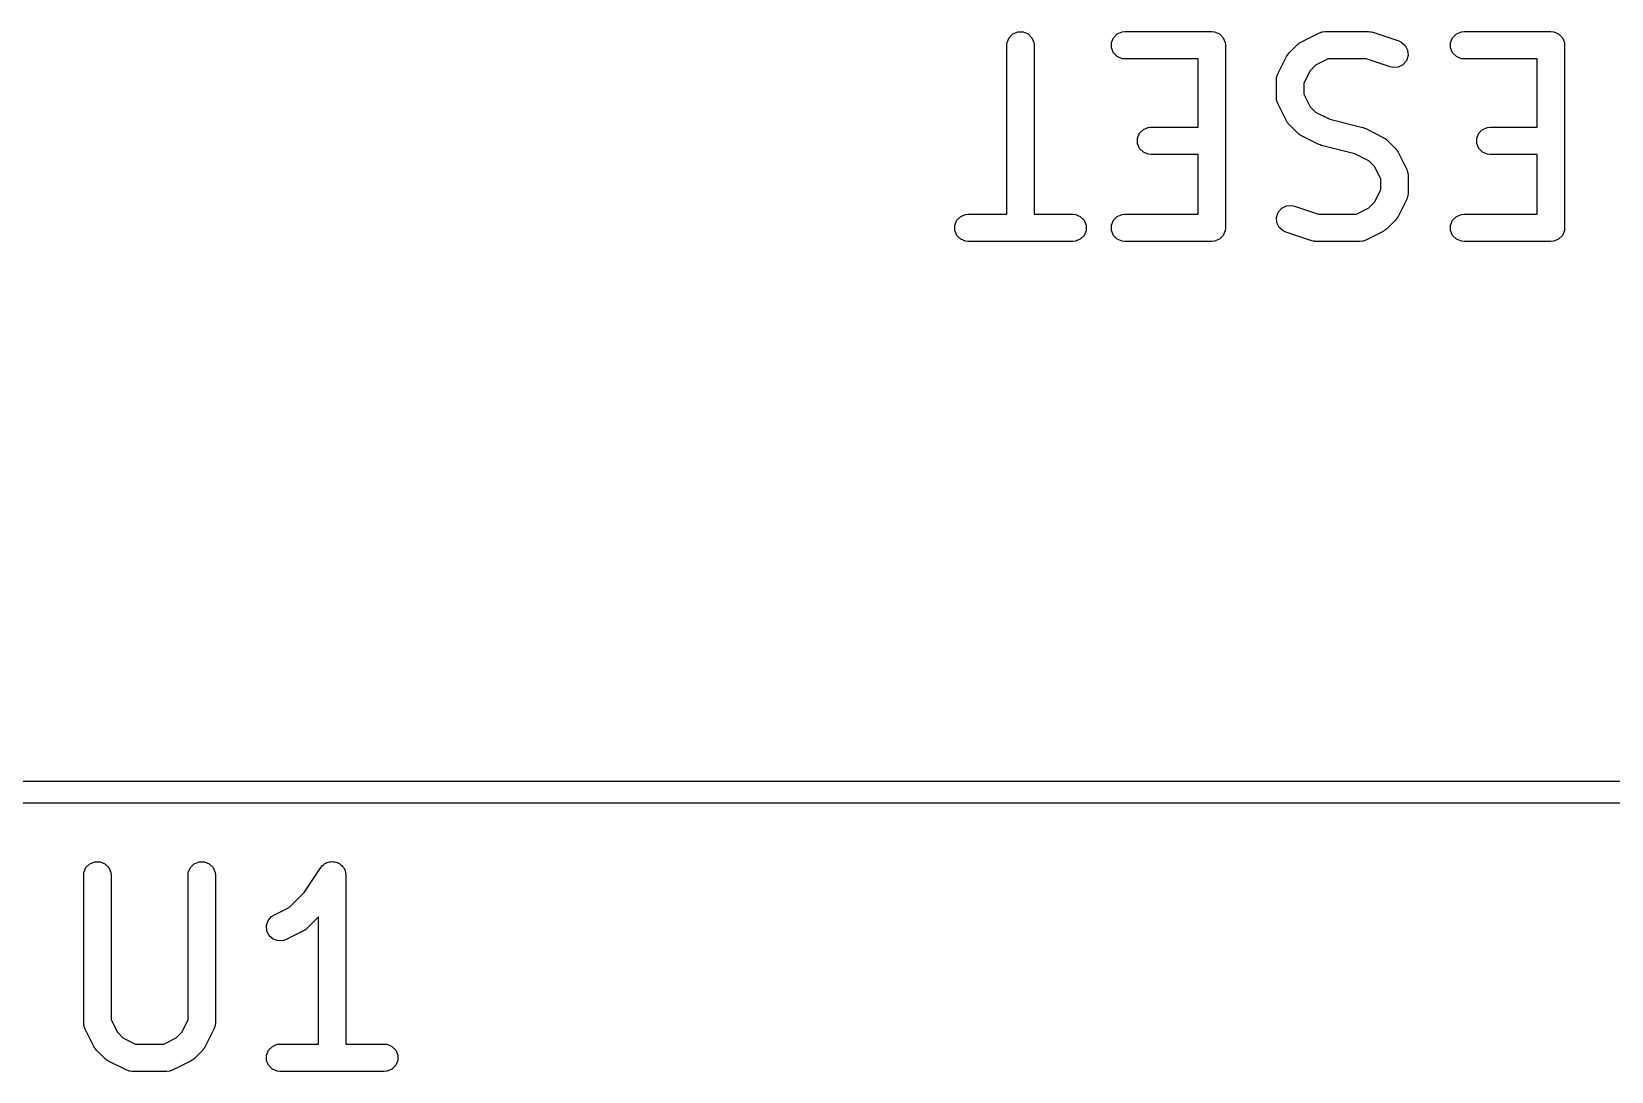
# Model space of a CAD drawing. Header units: inches. Extents: x 1.56 to 3.89, y -5.01 to -1.23.
# Drawn here: x 2.3102 to 2.6507, y -3.2524 to -3.0281 of the extents above; entities that cross this region are included whole.
import ezdxf

# ---------------------------------------------------------------- set-up
doc = ezdxf.new("R2010")
doc.units = ezdxf.units.IN
doc.header["$MEASUREMENT"] = 0
doc.layers.add('F.Silkscreen', color=41, linetype='CONTINUOUS', true_color=0xf2eda1)

msp = doc.modelspace()

# ---------------------------------------------------------------- linework, layer by layer
at = {"layer": 'F.Silkscreen', "linetype": 'CONTINUOUS'}
for p, q in [((2.52041, -3.03102), (2.52046, -3.03044)), ((2.52041, -3.06744), (2.52041, -3.03102)), ((2.52046, -3.03044), (2.5209, -3.02938)), ((2.5209, -3.02938), (2.52172, -3.02856)), ((2.52172, -3.02856), (2.52278, -3.02812)), ((2.52278, -3.02812), (2.52393, -3.02812)), ((2.52393, -3.02812), (2.525, -3.02856)), ((2.525, -3.02856), (2.52581, -3.02938)), ((2.52581, -3.02938), (2.52625, -3.03044)), ((2.52625, -3.03044), (2.52631, -3.03102)), ((2.52631, -3.03102), (2.52631, -3.06744)), ((2.54296, -3.03044), (2.5434, -3.02938)), ((2.54296, -3.0316), (2.54296, -3.03044)), ((2.5434, -3.02938), (2.54422, -3.02856)), ((2.54422, -3.02856), (2.54528, -3.02812)), ((2.54528, -3.02812), (2.54586, -3.02807)), ((2.54586, -3.02807), (2.5646, -3.02807)), ((2.5646, -3.02807), (2.56518, -3.02812)), ((2.56518, -3.02812), (2.56624, -3.02856)), ((2.56624, -3.02856), (2.56706, -3.02938)), ((2.56706, -3.02938), (2.5675, -3.03044)), ((2.5675, -3.03044), (2.56756, -3.03102)), ((2.56756, -3.03102), (2.56756, -3.07039)), ((2.58126, -3.03268), (2.58314, -3.03081)), ((2.58314, -3.03081), (2.58336, -3.03062)), ((2.58336, -3.03062), (2.58342, -3.03056)), ((2.58342, -3.03056), (2.5835, -3.03051)), ((2.5835, -3.03051), (2.58359, -3.03044)), ((2.58359, -3.03044), (2.58366, -3.03041)), ((2.58366, -3.03041), (2.58391, -3.03025)), ((2.58391, -3.03025), (2.58766, -3.02838)), ((2.58766, -3.02838), (2.5882, -3.02817)), ((2.5882, -3.02817), (2.5883, -3.02816)), ((2.5883, -3.02816), (2.5884, -3.02812)), ((2.5884, -3.02812), (2.58898, -3.02807)), ((2.58898, -3.02807), (2.59835, -3.02807)), ((2.59835, -3.02807), (2.59864, -3.0281)), ((2.59864, -3.0281), (2.59872, -3.02809)), ((2.59872, -3.02809), (2.59882, -3.02811)), ((2.59882, -3.02811), (2.59893, -3.02812)), ((2.59893, -3.02812), (2.599, -3.02815)), ((2.599, -3.02815), (2.59928, -3.02822)), ((2.59928, -3.02822), (2.60491, -3.03009)), ((2.60491, -3.03009), (2.60544, -3.03033)), ((2.60544, -3.03033), (2.60631, -3.03108)), ((2.60631, -3.03108), (2.60682, -3.03211)), ((2.61608, -3.03044), (2.61652, -3.02938)), ((2.61608, -3.0316), (2.61608, -3.03044)), ((2.61652, -3.02938), (2.61733, -3.02856)), ((2.61733, -3.02856), (2.6184, -3.02812)), ((2.6184, -3.02812), (2.61897, -3.02807)), ((2.61897, -3.02807), (2.63772, -3.02807)), ((2.63772, -3.02807), (2.6383, -3.02812)), ((2.6383, -3.02812), (2.63936, -3.02856)), ((2.63936, -3.02856), (2.64017, -3.02938)), ((2.64017, -3.02938), (2.64062, -3.03044)), ((2.64062, -3.03044), (2.64067, -3.03102)), ((2.64067, -3.03102), (2.64067, -3.07039)), ((2.5434, -3.03266), (2.54296, -3.0316)), ((2.54422, -3.03347), (2.5434, -3.03266)), ((2.54528, -3.03392), (2.54422, -3.03347)), ((2.54586, -3.03397), (2.54528, -3.03392)), ((2.56165, -3.03397), (2.54586, -3.03397)), ((2.56165, -3.04869), (2.56165, -3.03397)), ((2.57884, -3.0372), (2.58071, -3.03345)), ((2.58071, -3.03345), (2.58087, -3.0332)), ((2.58087, -3.0332), (2.5809, -3.03313)), ((2.5809, -3.03313), (2.58096, -3.03305)), ((2.58096, -3.03305), (2.58102, -3.03296)), ((2.58102, -3.03296), (2.58108, -3.03291)), ((2.58108, -3.03291), (2.58126, -3.03268)), ((2.58967, -3.03397), (2.58698, -3.03532)), ((2.59787, -3.03397), (2.58967, -3.03397)), ((2.60304, -3.0357), (2.59787, -3.03397)), ((2.60654, -3.03436), (2.60578, -3.03523)), ((2.6069, -3.03326), (2.60654, -3.03436)), ((2.60682, -3.03211), (2.6069, -3.03326)), ((2.61652, -3.03266), (2.61608, -3.0316)), ((2.61733, -3.03347), (2.61652, -3.03266)), ((2.6184, -3.03392), (2.61733, -3.03347)), ((2.61897, -3.03397), (2.6184, -3.03392)), ((2.63477, -3.03397), (2.61897, -3.03397)), ((2.63477, -3.04869), (2.63477, -3.03397)), ((2.57852, -3.03852), (2.57858, -3.03794)), ((2.57858, -3.03794), (2.57862, -3.03784)), ((2.57862, -3.03784), (2.57863, -3.03774)), ((2.57863, -3.03774), (2.57884, -3.0372)), ((2.58578, -3.03652), (2.58443, -3.03922)), ((2.58698, -3.03532), (2.58578, -3.03652)), ((2.6036, -3.03582), (2.60304, -3.0357)), ((2.60475, -3.03574), (2.6036, -3.03582)), ((2.60578, -3.03523), (2.60475, -3.03574)), ((2.57852, -3.04227), (2.57852, -3.03852)), ((2.58443, -3.03922), (2.58443, -3.04157)), ((2.57858, -3.04284), (2.57852, -3.04227)), ((2.57862, -3.04294), (2.57858, -3.04284)), ((2.57863, -3.04305), (2.57862, -3.04294)), ((2.57884, -3.04359), (2.57863, -3.04305)), ((2.58071, -3.04734), (2.57884, -3.04359)), ((2.58443, -3.04157), (2.58578, -3.04427)), ((2.58578, -3.04427), (2.58698, -3.04547)), ((2.58087, -3.04759), (2.58071, -3.04734)), ((2.5809, -3.04766), (2.58087, -3.04759)), ((2.58096, -3.04774), (2.5809, -3.04766)), ((2.58102, -3.04783), (2.58096, -3.04774)), ((2.58108, -3.04788), (2.58102, -3.04783)), ((2.58126, -3.04811), (2.58108, -3.04788)), ((2.58314, -3.04998), (2.58126, -3.04811)), ((2.58698, -3.04547), (2.59001, -3.04698)), ((2.59001, -3.04698), (2.59719, -3.04878)), ((2.54858, -3.05107), (2.54903, -3.05)), ((2.54858, -3.05222), (2.54858, -3.05107)), ((2.54903, -3.05), (2.54984, -3.04919)), ((2.54984, -3.04919), (2.5509, -3.04875)), ((2.5509, -3.04875), (2.55148, -3.04869)), ((2.55148, -3.04869), (2.56165, -3.04869)), ((2.58336, -3.05017), (2.58314, -3.04998)), ((2.58342, -3.05023), (2.58336, -3.05017)), ((2.5835, -3.05028), (2.58342, -3.05023)), ((2.58359, -3.05035), (2.5835, -3.05028)), ((2.58366, -3.05038), (2.58359, -3.05035)), ((2.58391, -3.05053), (2.58366, -3.05038)), ((2.58766, -3.05241), (2.58391, -3.05053)), ((2.59719, -3.04878), (2.59723, -3.04879)), ((2.59723, -3.04879), (2.59725, -3.04879)), ((2.59725, -3.04879), (2.59749, -3.04889)), ((2.59749, -3.04889), (2.59774, -3.04897)), ((2.59774, -3.04897), (2.59775, -3.04898)), ((2.59775, -3.04898), (2.5978, -3.049)), ((2.5978, -3.049), (2.60154, -3.05088)), ((2.60154, -3.05088), (2.60179, -3.05103)), ((2.60179, -3.05103), (2.60186, -3.05106)), ((2.60186, -3.05106), (2.60195, -3.05113)), ((2.60195, -3.05113), (2.60203, -3.05118)), ((2.60203, -3.05118), (2.60209, -3.05124)), ((2.60209, -3.05124), (2.60231, -3.05143)), ((2.60231, -3.05143), (2.60419, -3.0533)), ((2.6217, -3.05107), (2.62214, -3.05)), ((2.6217, -3.05222), (2.6217, -3.05107)), ((2.62214, -3.05), (2.62296, -3.04919)), ((2.62296, -3.04919), (2.62402, -3.04875)), ((2.62402, -3.04875), (2.6246, -3.04869)), ((2.6246, -3.04869), (2.63477, -3.04869)), ((2.54903, -3.05328), (2.54858, -3.05222)), ((2.54984, -3.0541), (2.54903, -3.05328)), ((2.5509, -3.05454), (2.54984, -3.0541)), ((2.55148, -3.05459), (2.5509, -3.05454)), ((2.56165, -3.05459), (2.55148, -3.05459)), ((2.56165, -3.06744), (2.56165, -3.05459)), ((2.5877, -3.05242), (2.58766, -3.05241)), ((2.58771, -3.05244), (2.5877, -3.05242)), ((2.58796, -3.05252), (2.58771, -3.05244)), ((2.5882, -3.05262), (2.58796, -3.05252)), ((2.58822, -3.05262), (2.5882, -3.05262)), ((2.58826, -3.05263), (2.58822, -3.05262)), ((2.59544, -3.05443), (2.58826, -3.05263)), ((2.59848, -3.05594), (2.59544, -3.05443)), ((2.60419, -3.0533), (2.60437, -3.05353)), ((2.60437, -3.05353), (2.60443, -3.05358)), ((2.60443, -3.05358), (2.60449, -3.05367)), ((2.60449, -3.05367), (2.60455, -3.05375)), ((2.60455, -3.05375), (2.60458, -3.05382)), ((2.60458, -3.05382), (2.60474, -3.05407)), ((2.60474, -3.05407), (2.60661, -3.05782)), ((2.62214, -3.05328), (2.6217, -3.05222)), ((2.62296, -3.0541), (2.62214, -3.05328)), ((2.62402, -3.05454), (2.62296, -3.0541)), ((2.6246, -3.05459), (2.62402, -3.05454)), ((2.63477, -3.05459), (2.6246, -3.05459)), ((2.63477, -3.06744), (2.63477, -3.05459)), ((2.59967, -3.05714), (2.59848, -3.05594)), ((2.60102, -3.05984), (2.59967, -3.05714)), ((2.60661, -3.05782), (2.60682, -3.05836)), ((2.60682, -3.05836), (2.60683, -3.05847)), ((2.60683, -3.05847), (2.60687, -3.05857)), ((2.60102, -3.06219), (2.60102, -3.05984)), ((2.60687, -3.05857), (2.60693, -3.05914)), ((2.60693, -3.05914), (2.60693, -3.06289)), ((2.59848, -3.06609), (2.59967, -3.06489)), ((2.59967, -3.06489), (2.60102, -3.06219)), ((2.60661, -3.06421), (2.60474, -3.06796)), ((2.60682, -3.06367), (2.60661, -3.06421)), ((2.60683, -3.06356), (2.60682, -3.06367)), ((2.60687, -3.06347), (2.60683, -3.06356)), ((2.60693, -3.06289), (2.60687, -3.06347)), ((2.50921, -3.06981), (2.50966, -3.06875)), ((2.50966, -3.06875), (2.51047, -3.06793)), ((2.51047, -3.06793), (2.51153, -3.06749)), ((2.51153, -3.06749), (2.51211, -3.06744)), ((2.51211, -3.06744), (2.52041, -3.06744)), ((2.52631, -3.06744), (2.53461, -3.06744)), ((2.53461, -3.06744), (2.53518, -3.06749)), ((2.53518, -3.06749), (2.53625, -3.06793)), ((2.53625, -3.06793), (2.53706, -3.06875)), ((2.53706, -3.06875), (2.5375, -3.06981)), ((2.54296, -3.06981), (2.5434, -3.06875)), ((2.5434, -3.06875), (2.54422, -3.06793)), ((2.54422, -3.06793), (2.54528, -3.06749)), ((2.54528, -3.06749), (2.54586, -3.06744)), ((2.54586, -3.06744), (2.56165, -3.06744)), ((2.57855, -3.06815), (2.57891, -3.06705)), ((2.57863, -3.06929), (2.57855, -3.06815)), ((2.57891, -3.06705), (2.57967, -3.06618)), ((2.57967, -3.06618), (2.5807, -3.06567)), ((2.5807, -3.06567), (2.58185, -3.06559)), ((2.58185, -3.06559), (2.58241, -3.06571)), ((2.58241, -3.06571), (2.58758, -3.06744)), ((2.58758, -3.06744), (2.59578, -3.06744)), ((2.59578, -3.06744), (2.59848, -3.06609)), ((2.60419, -3.06873), (2.60231, -3.0706)), ((2.60437, -3.0685), (2.60419, -3.06873)), ((2.60443, -3.06845), (2.60437, -3.0685)), ((2.60449, -3.06836), (2.60443, -3.06845)), ((2.60455, -3.06828), (2.60449, -3.06836)), ((2.60458, -3.06821), (2.60455, -3.06828)), ((2.60474, -3.06796), (2.60458, -3.06821)), ((2.61608, -3.06981), (2.61652, -3.06875)), ((2.61652, -3.06875), (2.61733, -3.06793)), ((2.61733, -3.06793), (2.6184, -3.06749)), ((2.6184, -3.06749), (2.61897, -3.06744)), ((2.61897, -3.06744), (2.63477, -3.06744)), ((2.50921, -3.07097), (2.50921, -3.06981)), ((2.50966, -3.07203), (2.50921, -3.07097)), ((2.51047, -3.07284), (2.50966, -3.07203)), ((2.53706, -3.07203), (2.53625, -3.07284)), ((2.5375, -3.07097), (2.53706, -3.07203)), ((2.5375, -3.06981), (2.5375, -3.07097)), ((2.54296, -3.07097), (2.54296, -3.06981)), ((2.5434, -3.07203), (2.54296, -3.07097)), ((2.54422, -3.07284), (2.5434, -3.07203)), ((2.56706, -3.07203), (2.56624, -3.07284)), ((2.5675, -3.07097), (2.56706, -3.07203)), ((2.56756, -3.07039), (2.5675, -3.07097)), ((2.57914, -3.07033), (2.57863, -3.06929)), ((2.58001, -3.07108), (2.57914, -3.07033)), ((2.58054, -3.07132), (2.58001, -3.07108)), ((2.58617, -3.07319), (2.58054, -3.07132)), ((2.60154, -3.07116), (2.5978, -3.07303)), ((2.60179, -3.071), (2.60154, -3.07116)), ((2.60186, -3.07097), (2.60179, -3.071)), ((2.60195, -3.0709), (2.60186, -3.07097)), ((2.60203, -3.07085), (2.60195, -3.0709)), ((2.60209, -3.07079), (2.60203, -3.07085)), ((2.60231, -3.0706), (2.60209, -3.07079)), ((2.61608, -3.07097), (2.61608, -3.06981)), ((2.61652, -3.07203), (2.61608, -3.07097)), ((2.61733, -3.07284), (2.61652, -3.07203)), ((2.64017, -3.07203), (2.63936, -3.07284)), ((2.64062, -3.07097), (2.64017, -3.07203)), ((2.64067, -3.07039), (2.64062, -3.07097)), ((2.51153, -3.07329), (2.51047, -3.07284)), ((2.51211, -3.07334), (2.51153, -3.07329)), ((2.53461, -3.07334), (2.51211, -3.07334)), ((2.53518, -3.07329), (2.53461, -3.07334)), ((2.53625, -3.07284), (2.53518, -3.07329)), ((2.54528, -3.07329), (2.54422, -3.07284)), ((2.54586, -3.07334), (2.54528, -3.07329)), ((2.5646, -3.07334), (2.54586, -3.07334)), ((2.56518, -3.07329), (2.5646, -3.07334)), ((2.56624, -3.07284), (2.56518, -3.07329)), ((2.58645, -3.07326), (2.58617, -3.07319)), ((2.58652, -3.07329), (2.58645, -3.07326)), ((2.58663, -3.0733), (2.58652, -3.07329)), ((2.58673, -3.07332), (2.58663, -3.0733)), ((2.58681, -3.07331), (2.58673, -3.07332)), ((2.5871, -3.07334), (2.58681, -3.07331)), ((2.59647, -3.07334), (2.5871, -3.07334)), ((2.59705, -3.07329), (2.59647, -3.07334)), ((2.59715, -3.07325), (2.59705, -3.07329)), ((2.59725, -3.07324), (2.59715, -3.07325)), ((2.5978, -3.07303), (2.59725, -3.07324)), ((2.6184, -3.07329), (2.61733, -3.07284)), ((2.61897, -3.07334), (2.6184, -3.07329)), ((2.63772, -3.07334), (2.61897, -3.07334)), ((2.6383, -3.07329), (2.63772, -3.07334)), ((2.63936, -3.07284), (2.6383, -3.07329)), ((1.79764, -3.18976), (2.91102, -3.18976)), ((2.70511, -3.19449), (2.00184, -3.19449)), ((2.32144, -3.20946), (2.32188, -3.20839)), ((2.32188, -3.20839), (2.32269, -3.20758)), ((2.32269, -3.20758), (2.32376, -3.20714)), ((2.32376, -3.20714), (2.32491, -3.20714)), ((2.32491, -3.20714), (2.32597, -3.20758)), ((2.32597, -3.20758), (2.32679, -3.20839)), ((2.32679, -3.20839), (2.32723, -3.20946)), ((2.34394, -3.20946), (2.34438, -3.20839)), ((2.34438, -3.20839), (2.34519, -3.20758)), ((2.34519, -3.20758), (2.34626, -3.20714)), ((2.34626, -3.20714), (2.34741, -3.20714)), ((2.34741, -3.20714), (2.34847, -3.20758)), ((2.34847, -3.20758), (2.34929, -3.20839)), ((2.34929, -3.20839), (2.34973, -3.20946)), ((2.36891, -3.21378), (2.3725, -3.20839)), ((2.3725, -3.20839), (2.37286, -3.20795)), ((2.3725, -3.20839), (2.3725, -3.20839)), ((2.3725, -3.20839), (2.3725, -3.20839)), ((2.3725, -3.20839), (2.3725, -3.20839)), ((2.37286, -3.20795), (2.37311, -3.20778)), ((2.37311, -3.20778), (2.37331, -3.20758)), ((2.37331, -3.20758), (2.37358, -3.20747)), ((2.37358, -3.20747), (2.37382, -3.20731)), ((2.37382, -3.20731), (2.37411, -3.20725)), ((2.37411, -3.20725), (2.37438, -3.20714)), ((2.37438, -3.20714), (2.37467, -3.20714)), ((2.37467, -3.20714), (2.37495, -3.20708)), ((2.37495, -3.20708), (2.37524, -3.20714)), ((2.37524, -3.20714), (2.37553, -3.20714)), ((2.37553, -3.20714), (2.3758, -3.20725)), ((2.3758, -3.20725), (2.37608, -3.2073)), ((2.37608, -3.2073), (2.37632, -3.20747)), ((2.37632, -3.20747), (2.37659, -3.20758)), ((2.37659, -3.20758), (2.3768, -3.20778)), ((2.3768, -3.20778), (2.37704, -3.20794)), ((2.37704, -3.20794), (2.3772, -3.20819)), ((2.3772, -3.20819), (2.37741, -3.20839)), ((2.37741, -3.20839), (2.37752, -3.20866)), ((2.32138, -3.21003), (2.32144, -3.20946)), ((2.32138, -3.2419), (2.32138, -3.21003)), ((2.32723, -3.20946), (2.32729, -3.21003)), ((2.32729, -3.21003), (2.32729, -3.24121)), ((2.34388, -3.21003), (2.34394, -3.20946)), ((2.34388, -3.24121), (2.34388, -3.21003)), ((2.34973, -3.20946), (2.34978, -3.21003)), ((2.34978, -3.21003), (2.34978, -3.2419)), ((2.37752, -3.20866), (2.37768, -3.2089)), ((2.37768, -3.2089), (2.37774, -3.20919)), ((2.37774, -3.20919), (2.37785, -3.20946)), ((2.37785, -3.20946), (2.37791, -3.21003)), ((2.37791, -3.21003), (2.37791, -3.21003)), ((2.37791, -3.21003), (2.37791, -3.21003)), ((2.37791, -3.21003), (2.37791, -3.21003)), ((2.37791, -3.21003), (2.37791, -3.24645)), ((2.3657, -3.21698), (2.36891, -3.21378)), ((2.36238, -3.21864), (2.3657, -3.21698)), ((2.36077, -3.22091), (2.36114, -3.21982)), ((2.36086, -3.22206), (2.36077, -3.22091)), ((2.36114, -3.21982), (2.36189, -3.21895)), ((2.36189, -3.21895), (2.36238, -3.21864)), ((2.36902, -3.22189), (2.36877, -3.22205)), ((2.36909, -3.22186), (2.36902, -3.22189)), ((2.36918, -3.22179), (2.36909, -3.22186)), ((2.36926, -3.22174), (2.36918, -3.22179)), ((2.36932, -3.22168), (2.36926, -3.22174)), ((2.36954, -3.22149), (2.36932, -3.22168)), ((2.372, -3.21904), (2.36954, -3.22149)), ((2.372, -3.24645), (2.372, -3.21904)), ((2.36137, -3.22309), (2.36086, -3.22206)), ((2.36224, -3.22385), (2.36137, -3.22309)), ((2.36334, -3.22421), (2.36224, -3.22385)), ((2.36448, -3.22413), (2.36334, -3.22421)), ((2.36503, -3.22392), (2.36448, -3.22413)), ((2.36877, -3.22205), (2.36503, -3.22392)), ((2.32144, -3.24248), (2.32138, -3.2419)), ((2.32729, -3.24121), (2.32864, -3.2439)), ((2.34253, -3.2439), (2.34388, -3.24121)), ((2.34978, -3.2419), (2.34973, -3.24248)), ((2.32148, -3.24258), (2.32144, -3.24248)), ((2.32149, -3.24268), (2.32148, -3.24258)), ((2.32169, -3.24322), (2.32149, -3.24268)), ((2.32357, -3.24697), (2.32169, -3.24322)), ((2.32864, -3.2439), (2.32983, -3.2451)), ((2.32983, -3.2451), (2.33253, -3.24645)), ((2.33864, -3.24645), (2.34133, -3.2451)), ((2.34133, -3.2451), (2.34253, -3.2439)), ((2.34947, -3.24322), (2.3476, -3.24697)), ((2.34968, -3.24268), (2.34947, -3.24322)), ((2.34969, -3.24258), (2.34968, -3.24268)), ((2.34973, -3.24248), (2.34969, -3.24258)), ((2.32372, -3.24722), (2.32357, -3.24697)), ((2.32375, -3.24729), (2.32372, -3.24722)), ((2.32382, -3.24737), (2.32375, -3.24729)), ((2.32388, -3.24746), (2.32382, -3.24737)), ((2.32394, -3.24751), (2.32388, -3.24746)), ((2.32412, -3.24774), (2.32394, -3.24751)), ((2.326, -3.24962), (2.32412, -3.24774)), ((2.33253, -3.24645), (2.33864, -3.24645)), ((2.34704, -3.24774), (2.34517, -3.24962)), ((2.34723, -3.24751), (2.34704, -3.24774)), ((2.34729, -3.24746), (2.34723, -3.24751)), ((2.34735, -3.24737), (2.34729, -3.24746)), ((2.34741, -3.24729), (2.34735, -3.24737)), ((2.34744, -3.24722), (2.34741, -3.24729)), ((2.3476, -3.24697), (2.34744, -3.24722)), ((2.36081, -3.24883), (2.36125, -3.24776)), ((2.36081, -3.24998), (2.36081, -3.24883)), ((2.36125, -3.24776), (2.36206, -3.24695)), ((2.36206, -3.24695), (2.36313, -3.24651)), ((2.36313, -3.24651), (2.3637, -3.24645)), ((2.3637, -3.24645), (2.372, -3.24645)), ((2.37791, -3.24645), (2.3862, -3.24645)), ((2.3862, -3.24645), (2.38678, -3.24651)), ((2.38678, -3.24651), (2.38784, -3.24695)), ((2.38784, -3.24695), (2.38866, -3.24776)), ((2.38866, -3.24776), (2.3891, -3.24883)), ((2.3891, -3.24883), (2.3891, -3.24998)), ((2.32622, -3.2498), (2.326, -3.24962)), ((2.32627, -3.24986), (2.32622, -3.2498)), ((2.32636, -3.24992), (2.32627, -3.24986)), ((2.32644, -3.24998), (2.32636, -3.24992)), ((2.32652, -3.25001), (2.32644, -3.24998)), ((2.32676, -3.25017), (2.32652, -3.25001)), ((2.33051, -3.25204), (2.32676, -3.25017)), ((2.33105, -3.25225), (2.33051, -3.25204)), ((2.33116, -3.25226), (2.33105, -3.25225)), ((2.33126, -3.2523), (2.33116, -3.25226)), ((2.33183, -3.25236), (2.33126, -3.2523)), ((2.33933, -3.25236), (2.33183, -3.25236)), ((2.33991, -3.2523), (2.33933, -3.25236)), ((2.34001, -3.25226), (2.33991, -3.2523)), ((2.34011, -3.25225), (2.34001, -3.25226)), ((2.34065, -3.25204), (2.34011, -3.25225)), ((2.3444, -3.25017), (2.34065, -3.25204)), ((2.34465, -3.25001), (2.3444, -3.25017)), ((2.34472, -3.24998), (2.34465, -3.25001)), ((2.3448, -3.24992), (2.34472, -3.24998)), ((2.34489, -3.24986), (2.3448, -3.24992)), ((2.34494, -3.2498), (2.34489, -3.24986)), ((2.34517, -3.24962), (2.34494, -3.2498)), ((2.36125, -3.25104), (2.36081, -3.24998)), ((2.36206, -3.25186), (2.36125, -3.25104)), ((2.36313, -3.2523), (2.36206, -3.25186)), ((2.3637, -3.25236), (2.36313, -3.2523)), ((2.3862, -3.25236), (2.3637, -3.25236)), ((2.38678, -3.2523), (2.3862, -3.25236)), ((2.38784, -3.25186), (2.38678, -3.2523)), ((2.38866, -3.25104), (2.38784, -3.25186)), ((2.3891, -3.24998), (2.38866, -3.25104))]:
    msp.add_line(p, q, dxfattribs=at)

doc.saveas('drawing.dxf')
